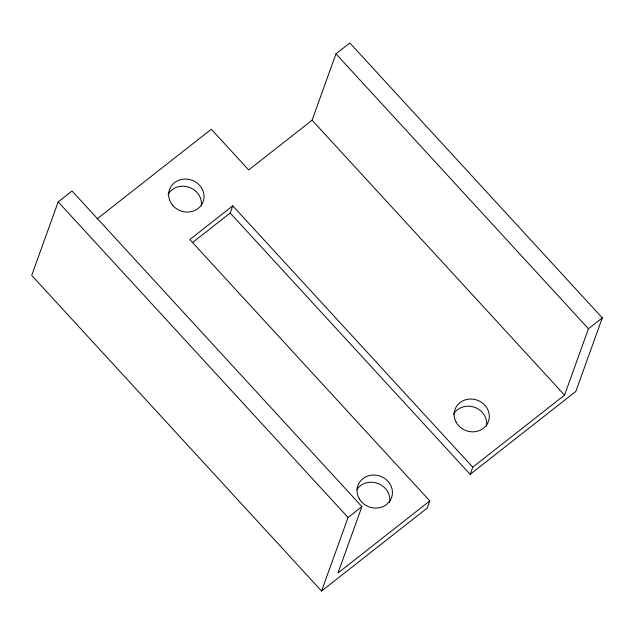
<?xml version="1.0" encoding="UTF-8"?>
<svg xmlns="http://www.w3.org/2000/svg" width="634" height="634" viewBox="0 0 634 634"><rect width="100%" height="100%" fill="white"/><g stroke="black" fill="none" stroke-linecap="round" stroke-linejoin="round"><path stroke-width="0.95" d="M429.804 500.908L338.009 572.977L361.895 506.629L72.022 190.993L58.17 201.866L31.7 275.394L321.573 591.031L427.221 508.08L429.804 500.908L189.804 239.573L232.757 205.844L472.758 467.179L470.174 474.359L230.174 213.024L232.757 205.844M97.081 218.912L211.296 129.241L248.694 169.967L312.087 120.198L335.972 53.85L349.833 42.969L602.3 317.88L575.831 391.408L470.174 474.359M321.573 591.031L348.042 517.502L361.895 506.629M472.758 467.179L564.553 395.109L588.447 328.761L602.3 317.88M192.593 242.529L230.174 213.024M335.972 53.85L588.447 328.761M312.087 120.198L564.553 395.109M58.17 201.866L348.042 517.502M168.05 194.289A17.879 16.341 19.8 0 1 188.924 187.22A17.879 16.341 19.8 0 1 201.358 205.519M453.484 414.319A17.744 16.222 19.8 0 1 474.581 407.313A17.744 16.222 19.8 0 1 486.508 426.088M356.958 489.472A17.879 16.341 19.8 0 1 378.324 483.607A17.879 16.341 19.8 0 1 389.601 502.508M172.496 205.107A17.879 16.341 19.8 0 0 202.825 202.468A17.879 16.341 19.8 0 0 183.709 179.105A17.879 16.341 19.8 0 0 172.496 205.107M456.06 422.022A17.744 16.222 19.8 0 0 486.468 425.137A17.744 16.222 19.8 0 0 472.655 399.119A17.744 16.222 19.8 0 0 456.06 422.022M359.264 498.776A17.879 16.341 19.8 0 0 389.934 500.852A17.879 16.341 19.8 0 0 375.003 475.088A17.879 16.341 19.8 0 0 359.264 498.776"/></g></svg>
